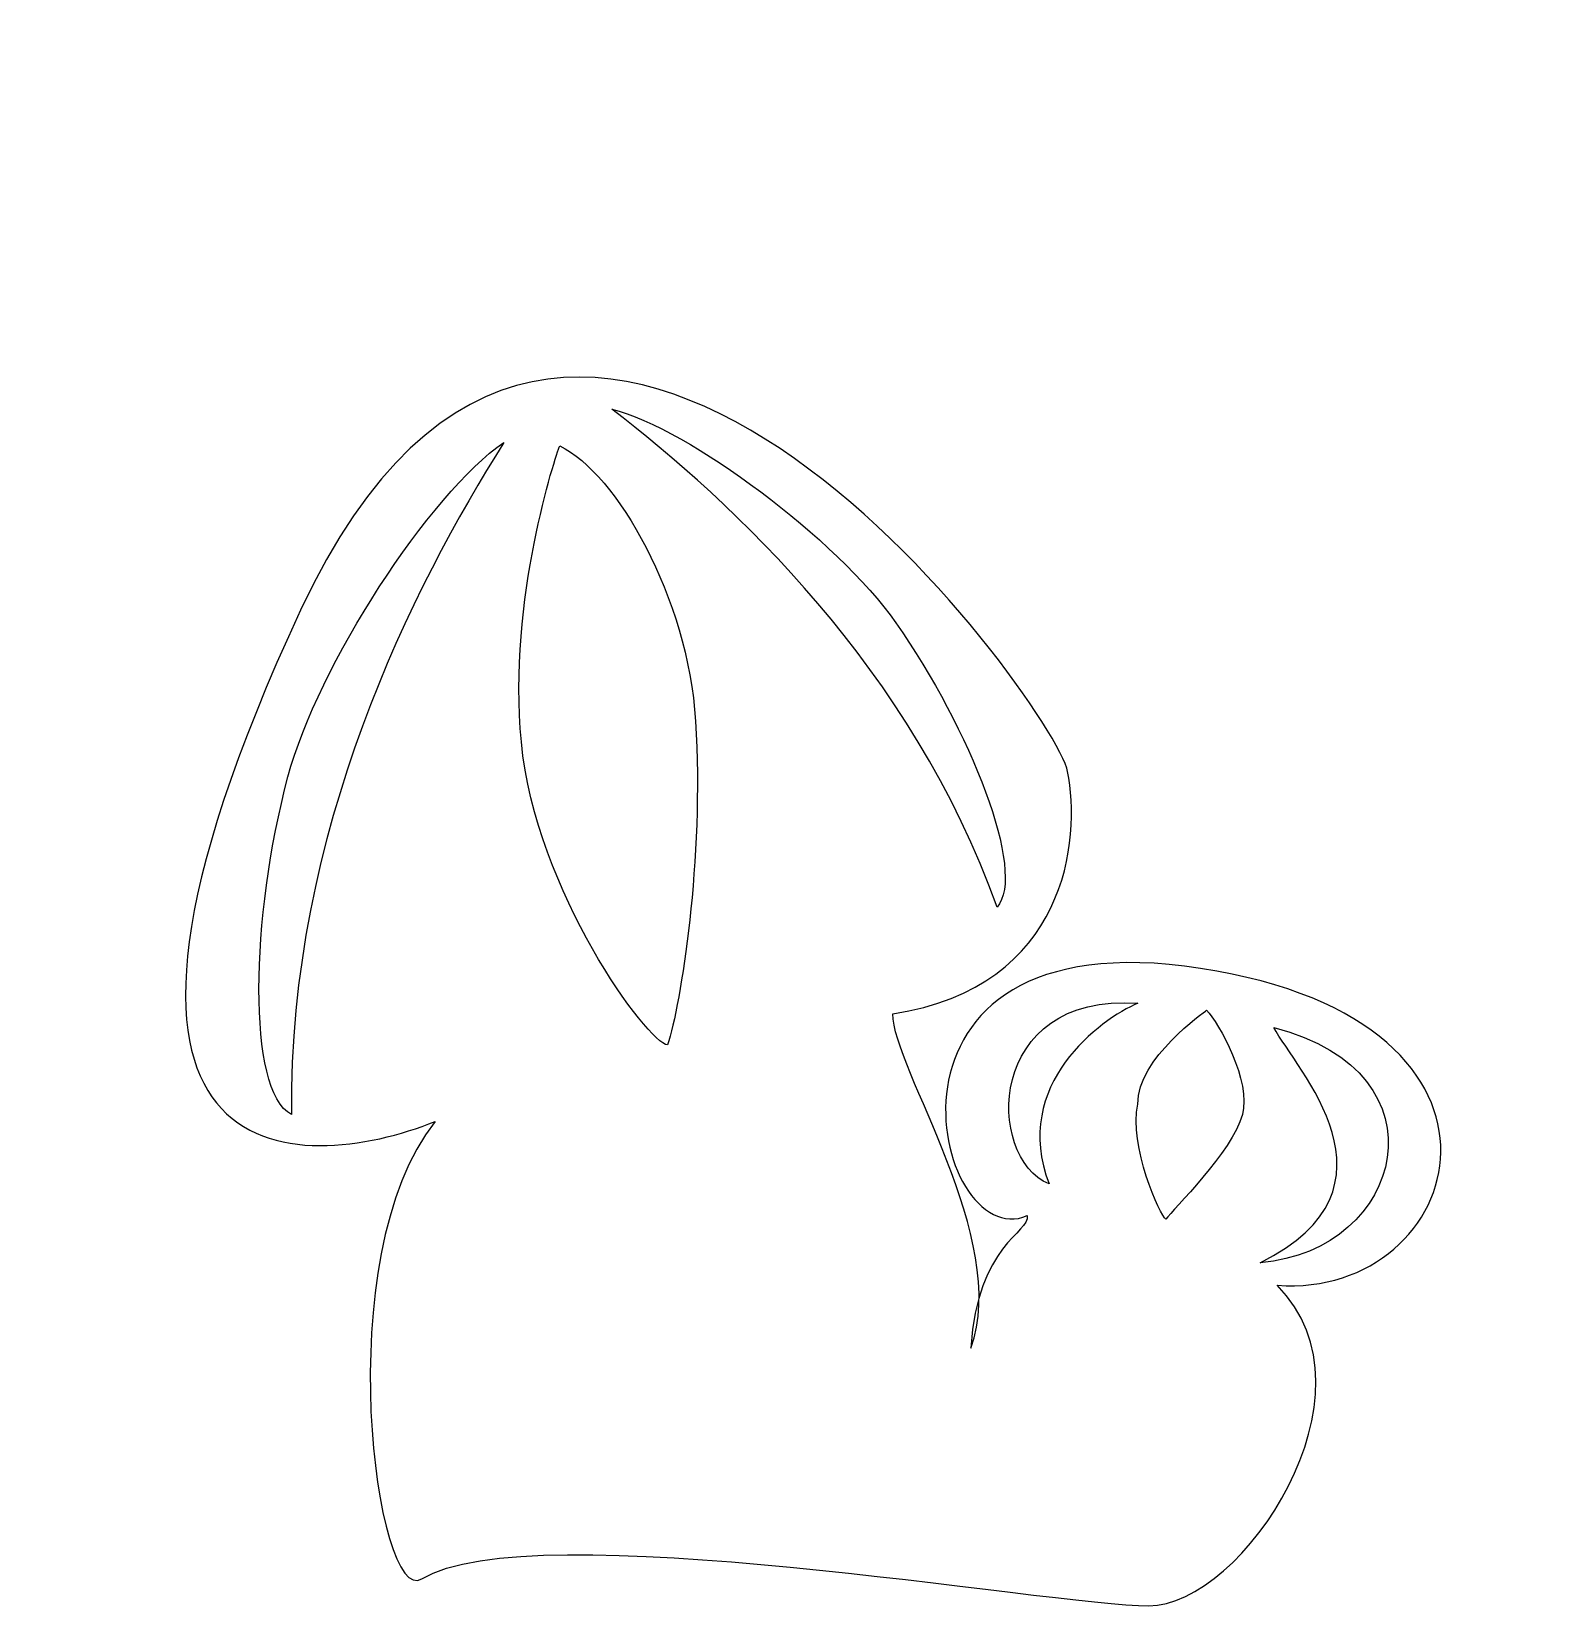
# Model space of a CAD drawing. Header units: centimetres. Extents: x -13.2 to 12.4, y -10.4 to 16.2.
import ezdxf

# ---------------------------------------------------------------- set-up
doc = ezdxf.new("R2010")
doc.units = ezdxf.units.CM
doc.header["$MEASUREMENT"] = 0
doc.layers.add('Camada 1', color=7, linetype='Continuous')

msp = doc.modelspace()

# ---------------------------------------------------------------- linework, layer by layer
at = {"layer": 'Camada 1'}
for points, knots in [([(-6.58795, -9.88911), (-7.35622, -10.36922), (-8.1736, -4.45298), (-6.36149, -2.18783), (-6.36149, -2.18783), (-8.62648, -3.09395), (-13.15665, -3.32041), (-8.62648, 6.41936), (-8.62648, 6.41936), (-4.09634, 16.15912), (4.05796, 4.83379), (4.28421, 3.7013), (4.28421, 3.7013), (4.51083, 2.5688), (4.28455, 0.0772), (1.33987, -0.37588), (1.33987, -0.37588), (1.33987, -1.28165), (3.33181, -4.18985), (2.65231, -6.00179), (2.65231, -6.00179), (2.7696, -4.24292), (3.64902, -4.06692), (3.60473, -3.77344), (3.60473, -3.77344), (2.0194, -4.45297), (0.63285, 1.29521), (6.52221, 0.38925), (6.52221, 0.38925), (12.41123, -0.51671), (10.98319, -5.17295), (7.81205, -4.94634), (7.81205, -4.94634), (9.62413, -6.7586), (7.22891, -10.34199), (5.64326, -10.34199), (5.64326, -10.34199), (4.05793, -10.34199), (-4.77585, -8.7565), (-6.58795, -9.88911)], [0, 0, 0, 0, 0.09090909, 0.09090909, 0.09090909, 0.09090909, 0.18181818, 0.18181818, 0.18181818, 0.18181818, 0.27272727, 0.27272727, 0.27272727, 0.27272727, 0.36363636, 0.36363636, 0.36363636, 0.36363636, 0.45454545, 0.45454545, 0.45454545, 0.45454545, 0.54545455, 0.54545455, 0.54545455, 0.54545455, 0.63636364, 0.63636364, 0.63636364, 0.63636364, 0.72727273, 0.72727273, 0.72727273, 0.72727273, 0.81818182, 0.81818182, 0.81818182, 0.81818182, 1, 1, 1, 1]), ([(3.09537, 1.41781), (3.6007, 1.99381), (2.64412, 4.42438), (1.39227, 6.20486), (1.39227, 6.20486), (0.39606, 7.62197), (-2.07986, 9.46979), (-3.39013, 9.8046), (-3.39013, 9.8046), (-1.37114, 8.25848), (1.68144, 5.41815), (3.09537, 1.41781)], [0, 0, 0, 0, 0.25, 0.25, 0.25, 0.25, 0.5, 0.5, 0.5, 0.5, 1, 1, 1, 1]), ([(-5.20461, 9.24286), (-6.4519, 8.38532), (-8.34024, 5.48768), (-8.83993, 3.61404), (-8.83993, 3.61404), (-9.46771, 1.25986), (-9.53454, -1.66307), (-8.7813, -2.07336), (-8.7813, -2.07336), (-8.83993, 2.67596), (-6.72906, 6.83891), (-5.20461, 9.24286)], [0, 0, 0, 0, 0.25, 0.25, 0.25, 0.25, 0.5, 0.5, 0.5, 0.5, 1, 1, 1, 1]), ([(-1.97981, 4.55217), (-2.11128, 6.63386), (-3.30027, 8.71494), (-4.26645, 9.18418), (-4.26645, 9.18418), (-4.32368, 9.04109), (-5.14296, 6.60383), (-4.91145, 4.20038), (-4.91145, 4.20038), (-4.66848, 1.67856), (-2.77909, -0.87076), (-2.44887, -0.90081), (-2.44887, -0.90081), (-2.23164, -0.21795), (-1.83202, 2.21212), (-1.97981, 4.55217)], [0, 0, 0, 0, 0.2, 0.2, 0.2, 0.2, 0.4, 0.4, 0.4, 0.4, 0.6, 0.6, 0.6, 0.6, 1, 1, 1, 1]), ([(5.46673, -0.19705), (2.90228, -0.0192), (2.89564, -2.78952), (3.97181, -3.24013), (3.97181, -3.24013), (3.3303, -1.5637), (4.8403, -0.46732), (5.46673, -0.19705)], [0, 0, 0, 0, 0.33333333, 0.33333333, 0.33333333, 0.33333333, 1, 1, 1, 1]), ([(7.22557, -2.07337), (7.37903, -1.51661), (6.83089, -0.52553), (6.62039, -0.31553), (6.62039, -0.31553), (6.5925, -0.3477), (5.45927, -1.11896), (5.46673, -1.89753), (5.46673, -1.89753), (5.30282, -2.57968), (5.85194, -3.79488), (5.93573, -3.83256), (5.93573, -3.83256), (6.05418, -3.67325), (7.0532, -2.69945), (7.22557, -2.07337)], [0, 0, 0, 0, 0.2, 0.2, 0.2, 0.2, 0.4, 0.4, 0.4, 0.4, 0.6, 0.6, 0.6, 0.6, 1, 1, 1, 1]), ([(7.52384, -4.56511), (9.95208, -4.36786), (10.72599, -1.35865), (7.75345, -0.60747), (7.75345, -0.60747), (8.12508, -1.29396), (10.07834, -3.3086), (7.52384, -4.56511)], [0, 0, 0, 0, 0.33333333, 0.33333333, 0.33333333, 0.33333333, 1, 1, 1, 1])]:
    msp.add_open_spline(points, degree=3, knots=knots, dxfattribs=at)

doc.saveas('drawing.dxf')
